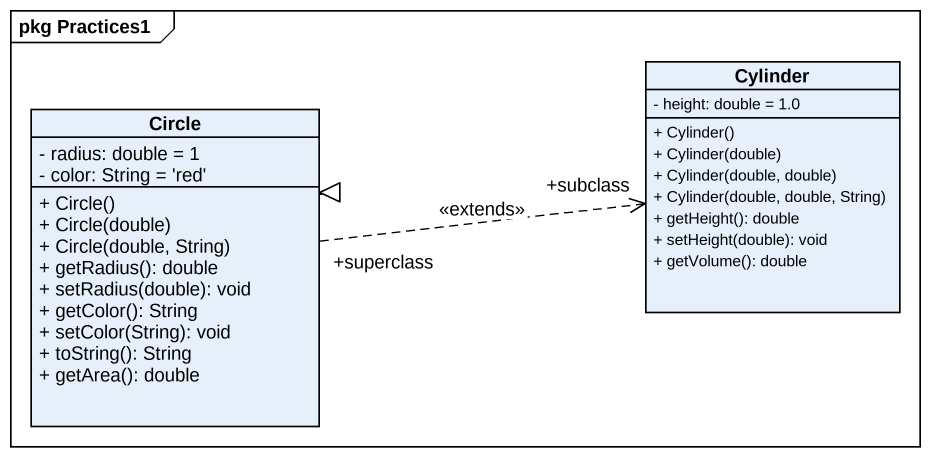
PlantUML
@startuml
mainframe pkg Practices1
hide circle
hide empty members
skinparam classAttributeIconSize 0
class "Circle" as Circle_ {
  - radius: double = 1
  - color: String = 'red'
  + Circle()
  + Circle(double)
  + Circle(double, String)
  + getRadius(): double
  + setRadius(double): void
  + getColor(): String
  + setColor(String): void
  + toString(): String
  + getArea(): double
}
class Cylinder {
  - height: double = 1.0
  + Cylinder()
  + Cylinder(double)
  + Cylinder(double, double)
  + Cylinder(double, double, String)
  + getHeight(): double
  + setHeight(double): void
  + getVolume(): double
}
Circle_ --|> Circle_
Circle_ "+superclass" .right.> "+subclass" Cylinder : <<extends>>
@enduml
